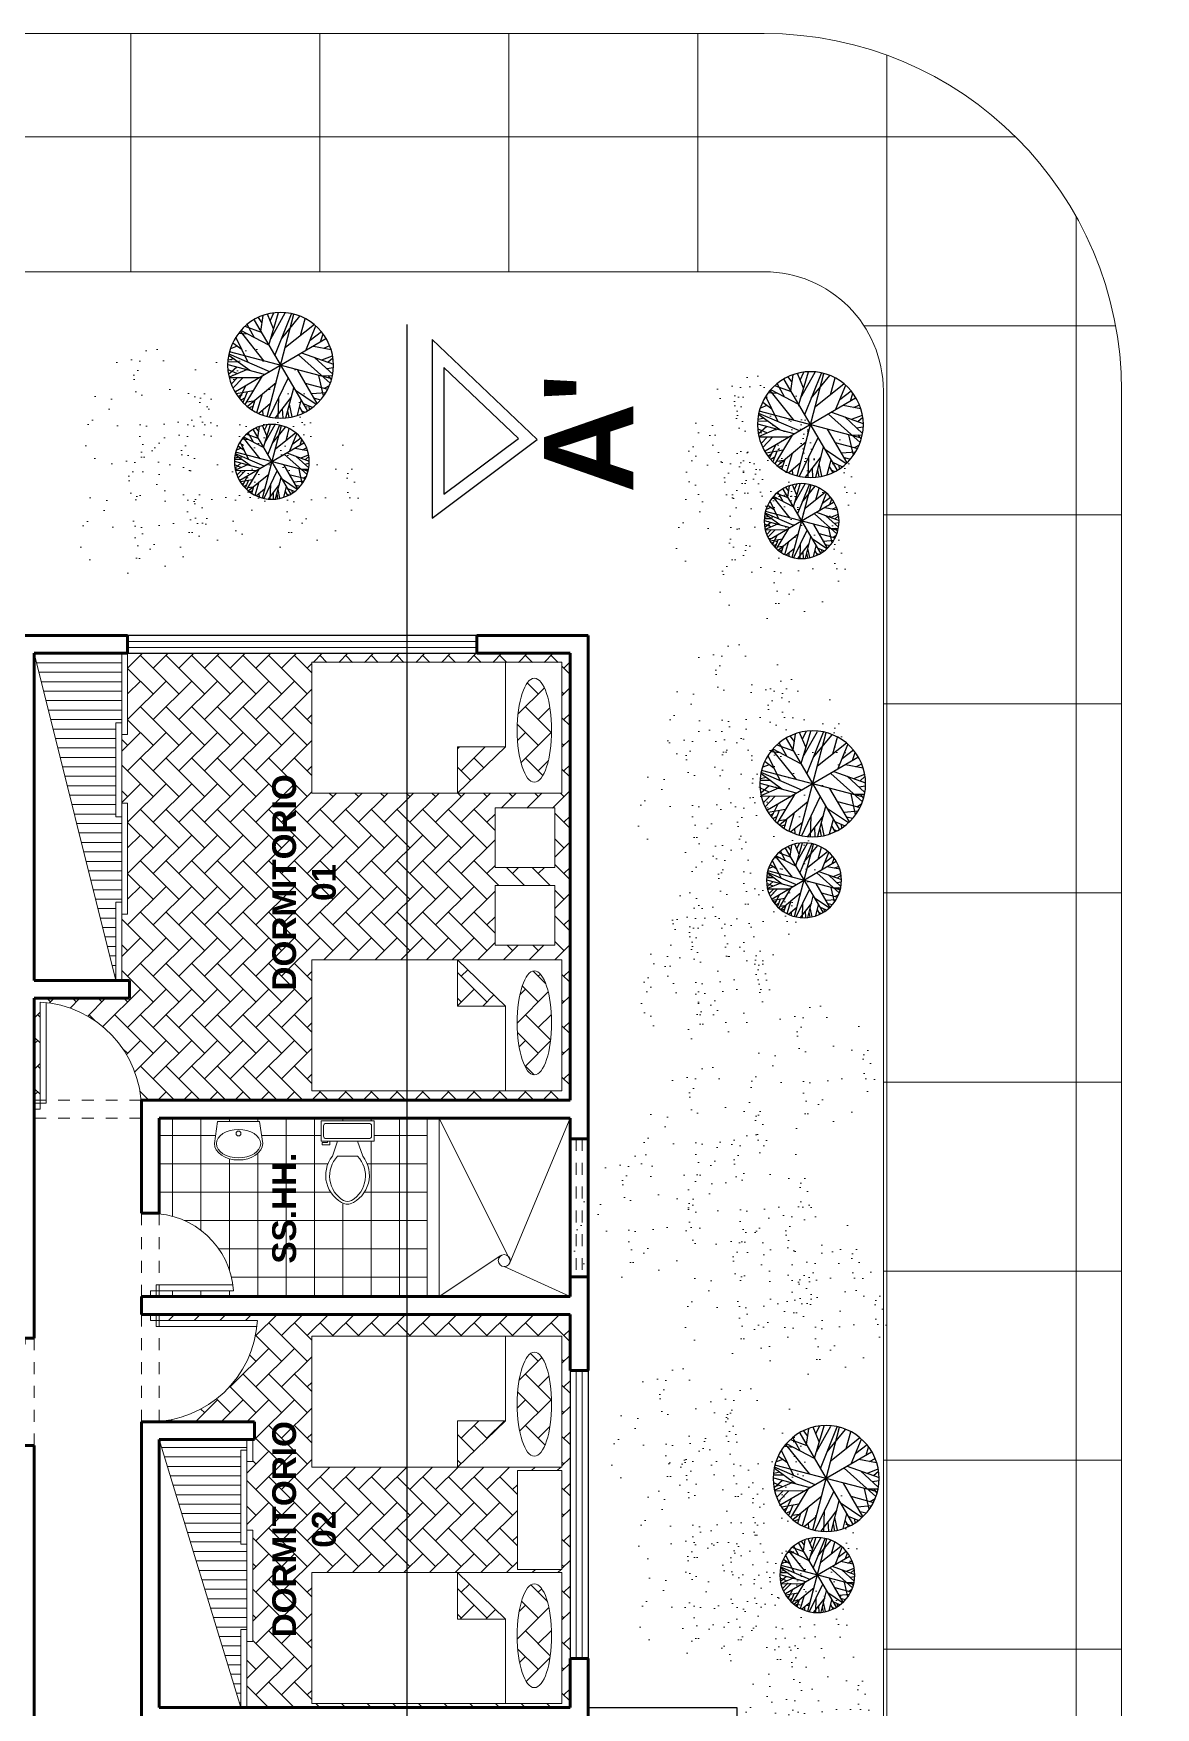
# Model space of a CAD drawing. Header units: millimetres. Extents: x 287 to 445, y 520 to 576.
# Drawn here: x 294.08 to 303.5, y 551.96 to 566.02 of the extents above; entities that cross this region are included whole.
import ezdxf

# ---------------------------------------------------------------- set-up
doc = ezdxf.new("R2010")
doc.units = ezdxf.units.MM
doc.header["$LTSCALE"] = 0.015
doc.linetypes.add('DASHED2', pattern=[9.525, 6.35, -3.175])
doc.layers.add('01 Corte', color=10, linetype='Continuous')
doc.layers.add('puntos alameda', color=94, linetype='Continuous')
for name, color, linetype, lineweight in [('Muebles', 11, 'Continuous', 20), ('Muros', 41, 'Continuous', 60), ('Muros Bajos', 20, 'Continuous', 30), ('pasto', 56, 'Continuous', 5), ('PISOS', 7, 'Continuous', 18), ('Proyecciones', 46, 'Continuous', 0), ('Puertas', 31, 'Continuous', 20), ('Texto', 133, 'Continuous', 20), ('Texturas', 38, 'Continuous', 0), ('Ventanas', 130, 'Continuous', 20)]:
    doc.layers.add(name, color=color, linetype=linetype, lineweight=lineweight)
pattern_1 = [(90, (860.0486, 203.2016), (-1.5875, 1e-16), []), (180, (860.0486, 203.2016), (-2e-16, -1.5875), [])]
pattern_2 = [(180, (827.2228, 957.05423), (0, 0.079375), [])]
pattern_3 = [(135, (827.2228, 129.42132), (-0.215526147, 3e-17), [0.4572, -0.1524]), (225, (827.11504, 129.52908), (-0.215526147, 3e-17), [0.4572, -0.1524])]

# ---------------------------------------------------------------- blocks, each defined once
blk = doc.blocks.new('Tree - deciduous plan')
for p, q in [((-22.0458, 42.0753), (-16.5881, 57.6486)), ((-12.5388, 54.9406), (-7.9613, 59.4546)), ((-12.3627, 32.1443), (-12.5388, 58.7776)), ((-5.3205, 59.6806), (16.5105, 16.7963)), ((2.426, 54.9406), (-1.4472, 59.9056)), ((0, 59.9996), (0, -60)), ((0.4894, 48.6208), (3.6584, 59.6806)), ((18.2711, 35.5298), (5.419, 59.6806)), ((9.8203, 51.5549), (12.8133, 58.5516)), ((19.6795, 19.5047), (16.3344, 57.6486)), ((-45.8134, 38.2383), (-40.5318, 33.0471)), ((-43.8768, 36.4326), (-44.405, 40.2696)), ((42, 42), (-42, -42)), ((42, -42), (-42, 42)), ((-40.1797, 44.558), (-36.4825, 43.2038)), ((-37.0107, 47.0408), (-35.25, 35.5298)), ((-32.6092, 50.4264), (-23.2782, 23.5674)), ((-31.2008, 51.1035), (-0.2149, 20.1818)), ((-26.4472, 46.5894), (-26.2712, 53.8116)), ((-21.1656, 55.8436), (-0.0388, 45.0094)), ((17.0387, 51.1035), (23.2006, 55.1666)), ((17.7429, 43.6552), (25.4894, 54.2636)), ((31.6513, 50.8778), (30.2429, 30.5643)), ((31.1232, 42.5267), (35.8767, 48.1693)), ((-32.2571, 20.6333), (-59.1937, 9.348)), ((-56.0247, 20.859), (-20.8134, 20.859)), ((-54.7923, 24.4702), (-47.75, 21.0847)), ((-53.2078, 27.4044), (-40.1797, 20.859)), ((-49.8627, 32.8214), (-32.7853, 32.8214)), ((54.3626, 25.3731), (20.9119, 0.3198)), ((23.3767, 23.3417), (53.3063, 27.4044)), ((36.2288, 25.1474), (48.9049, 35.0784)), ((37.1091, 37.1098), (46.6161, 37.5612)), ((-59.7219, 2.8025), (-12.0106, 12.0565)), ((-58.6656, 12.7336), (-35.9543, 7.5424)), ((-57.081, 17.9248), (-47.0458, 14.7649)), ((-54.6162, -24.7335), (-20.2853, 0.0941)), ((29.3626, -6.6771), (59.4682, 7.091)), ((38.5175, 13.4107), (58.2359, 13.6364)), ((-60, 0), (60, 0)), ((-59.7219, -4.8714), (-54.2641, -6.6771)), ((-45.2853, -0.1316), (-59.0177, -10.0627)), ((-58.4895, -12.3197), (-36.4825, -11.6426)), ((-57.081, -18.4138), (-45.2853, -17.9624)), ((-52.6797, -18.188), (-55.4966, -22.0251)), ((-53.2078, -27.442), (-16.7641, -16.6081)), ((-14.8275, -15.0282), (-14.6515, -57.6865)), ((-10.074, -10.0627), (-2.5036, -59.7178)), ((9.2922, -9.1598), (59.6443, -2.8401)), ((18.6232, -18.6394), (26.7218, -53.3981)), ((18.7992, -18.6394), (57.3556, -17.2853)), ((26.3697, -18.4138), (58.9401, -9.8369)), ((38.1654, -18.188), (52.426, -29.0219)), ((-38.9472, -29.0219), (-51.4472, -30.6018)), ((-47.2219, -19.3166), (-50.2148, -26.3135)), ((-46.5177, -30.1504), (-49.5106, -33.536)), ((-32.4331, -32.4075), (-48.1021, -35.5674)), ((-43.7008, -34.6645), (-46.6937, -37.373)), ((-35.9543, -22.4765), (-44.0529, -40.5329)), ((-24.6867, -37.8244), (-38.7712, -45.7241)), ((-19.9331, -20.2194), (-28.5599, -52.721)), ((-14.6515, -36.2445), (-27.6797, -52.9467)), ((-14.6515, -32.1818), (-3.912, -59.4922)), ((-6.2008, -36.2445), (17.919, -57.0094)), ((-0.0388, -19.0909), (25.8415, -53.8495)), ((22.8485, -36.4702), (35.3485, -48.4326)), ((30.419, -30.1504), (32.3556, -50.0125)), ((31.4753, -31.279), (49.6091, -33.3103)), ((41.5105, -32.6332), (46.088, -38.0501)), ((45.9119, -24.0564), (55.595, -22.2508)), ((-26.2712, -43.9185), (-34.7219, -48.6583)), ((-14.6515, -47.3041), (-25.0388, -54.3009)), ((-21.5177, -45.4984), (-19.9331, -56.1065)), ((-8.4895, -47.5298), (-11.4825, -58.5893)), ((-6.3768, -52.721), (-9.3698, -58.815)), ((8.4119, -53.1724), (3.8344, -59.4922)), ((5.9471, -46.6269), (10.5246, -58.5893)), ((24.7852, -44.8213), (23.0246, -54.978))]:
    blk.add_line(p, q)
blk.add_circle((0, 0), 60)
blk = doc.blocks.new('p04')
at = {"layer": 'Proyecciones', "linetype": 'DASHED2'}
for p, q in [((451.095, 543.079), (451.995, 543.079)), ((451.095, 542.929), (451.995, 542.929))]:
    blk.add_line(p, q, dxfattribs=at)
at = {"layer": 'Puertas'}
for p, q in [((451.145, 543.902), (451.145, 543.004)), ((451.195, 543.898), (451.195, 543.054)), ((451.095, 543.054), (451.195, 543.054)), ((451.095, 543.004), (451.145, 543.004))]:
    blk.add_line(p, q, dxfattribs=at)
blk.add_arc((451.095, 543.004), 0.9, 0, 86.8153, dxfattribs=at)
blk = doc.blocks.new('cama 001')
at = {"layer": 'Muebles'}
for p, q in [((404.394, 530.802), (404.394, 528.702)), ((405.494, 530.802), (404.394, 530.802)), ((405.494, 528.702), (405.494, 530.802)), ((404.394, 529.579), (404.784, 529.176)), ((404.784, 529.579), (404.394, 529.579)), ((404.784, 529.176), (404.784, 529.579)), ((404.784, 529.176), (405.494, 529.176)), ((404.394, 528.702), (405.494, 528.702))]:
    blk.add_line(p, q, dxfattribs=at)
at = {"layer": 'Muebles', "extrusion": (0, 0, -1)}
blk.add_ellipse((404.924, 528.934), major_axis=(0.436, 0), ratio=0.332956, dxfattribs=at)
blk = doc.blocks.new('lavado 02')
at = {"layer": 'Muebles', "linetype": 'Continuous'}
for p, q in [((419.479, 542.267), (419.505, 542.454)), ((419.505, 542.454), (419.505, 542.454)), ((419.505, 542.454), (419.859, 542.454)), ((419.859, 542.454), (419.859, 542.454)), ((419.859, 542.454), (419.885, 542.267)), ((419.51, 542.312), (419.499, 542.29)), ((419.527, 542.333), (419.51, 542.312)), ((419.55, 542.351), (419.527, 542.333)), ((419.578, 542.366), (419.55, 542.351)), ((419.611, 542.377), (419.578, 542.366)), ((419.646, 542.384), (419.611, 542.377)), ((419.682, 542.386), (419.646, 542.384)), ((419.718, 542.384), (419.682, 542.386)), ((419.753, 542.377), (419.718, 542.384)), ((419.785, 542.366), (419.753, 542.377)), ((419.814, 542.351), (419.785, 542.366)), ((419.837, 542.333), (419.814, 542.351)), ((419.854, 542.312), (419.837, 542.333)), ((419.864, 542.29), (419.854, 542.312)), ((419.483, 542.24), (419.479, 542.267)), ((419.494, 542.214), (419.483, 542.24)), ((419.513, 542.191), (419.494, 542.214)), ((419.499, 542.29), (419.496, 542.267)), ((419.496, 542.267), (419.499, 542.243)), ((419.499, 542.243), (419.51, 542.221)), ((419.51, 542.221), (419.527, 542.2)), ((419.538, 542.17), (419.513, 542.191)), ((419.527, 542.2), (419.55, 542.182)), ((419.569, 542.153), (419.538, 542.17)), ((419.55, 542.182), (419.578, 542.167)), ((419.578, 542.167), (419.611, 542.156)), ((419.611, 542.156), (419.646, 542.149)), ((419.718, 542.149), (419.753, 542.156)), ((419.753, 542.156), (419.785, 542.167)), ((419.785, 542.167), (419.814, 542.182)), ((419.825, 542.17), (419.795, 542.153)), ((419.814, 542.182), (419.837, 542.2)), ((419.851, 542.191), (419.825, 542.17)), ((419.837, 542.2), (419.854, 542.221)), ((419.87, 542.214), (419.851, 542.191)), ((419.854, 542.221), (419.864, 542.243)), ((419.868, 542.267), (419.864, 542.29)), ((419.864, 542.243), (419.868, 542.267)), ((419.881, 542.24), (419.87, 542.214)), ((419.885, 542.267), (419.881, 542.24)), ((419.604, 542.14), (419.569, 542.153)), ((419.642, 542.132), (419.604, 542.14)), ((419.682, 542.13), (419.642, 542.132)), ((419.646, 542.149), (419.682, 542.147)), ((419.682, 542.147), (419.718, 542.149)), ((419.721, 542.132), (419.682, 542.13)), ((419.76, 542.14), (419.721, 542.132)), ((419.795, 542.153), (419.76, 542.14))]:
    blk.add_line(p, q, dxfattribs=at)
blk.add_circle((419.682, 542.352), 0.0203, dxfattribs=at)
blk = doc.blocks.new('inodoro 02')
at = {"layer": 'Muebles'}
for p, q in [((418.605, 542.458, 0.086), (418.605, 542.903, 0.086)), ((418.605, 542.903, 0.086), (418.775, 542.903, 0.086)), ((418.627, 542.5, 0.086), (418.627, 542.861, 0.086)), ((418.648, 542.882, 0.086), (418.733, 542.882, 0.086)), ((418.754, 542.861, 0.086), (418.754, 542.5, 0.086)), ((418.775, 542.903, 0.086), (418.775, 542.458, 0.086)), ((418.807, 542.893, 0.086), (418.786, 542.893, 0.086)), ((418.786, 542.893, 0.086), (418.786, 542.85, 0.086)), ((418.807, 542.829, 0.086), (418.807, 542.893, 0.086)), ((418.786, 542.85, 0.086), (418.775, 542.85, 0.086)), ((418.775, 542.829, 0.086), (418.807, 542.829, 0.086)), ((418.775, 542.765, 0.086), (418.902, 542.808, 0.086)), ((418.902, 542.596, 0.086), (418.902, 542.765, 0.086)), ((418.775, 542.596, 0.086), (418.902, 542.553, 0.086)), ((418.775, 542.458, 0.086), (418.605, 542.458, 0.086)), ((418.733, 542.479, 0.086), (418.648, 542.479, 0.086))]:
    blk.add_line(p, q, dxfattribs=at)
for centre, radius, start, end in [((418.645, 542.863, 0.086), 0.0187, 81.8699, 188.1301), ((418.735, 542.863, 0.086), 0.0187, 351.8699, 98.1301), ((419.063, 542.606, 0.086), 0.258, 22.0286, 128.5309), ((419.068, 542.591, 0.086), 0.24, 31.0532, 133.6323), ((419.063, 542.755, 0.086), 0.258, 231.4693, 337.9716), ((419.068, 542.77, 0.086), 0.24, 226.3679, 328.947), ((419.197, 542.681, 0.086), 0.0848, 335.7318, 24.2682), ((419.221, 542.681, 0.086), 0.0848, 344.8605, 15.1395), ((418.645, 542.498, 0.086), 0.0187, 171.8699, 278.1301), ((418.735, 542.498, 0.086), 0.0187, 261.8699, 8.1301)]:
    blk.add_arc(centre, radius, start, end, dxfattribs=at)
blk = doc.blocks.new('Cama P12')
at = {"layer": 'Muebles'}
for p, q in [((428.793, 546.409), (428.793, 544.309)), ((429.893, 546.409), (428.793, 546.409)), ((429.893, 544.309), (429.893, 546.409)), ((430.016, 546.348), (430.016, 545.848)), ((430.516, 546.348), (430.016, 546.348)), ((430.516, 545.848), (430.516, 546.348)), ((429.504, 545.935), (428.793, 545.935)), ((429.504, 545.935), (429.504, 545.531)), ((429.893, 545.531), (429.504, 545.935)), ((430.016, 545.848), (430.516, 545.848)), ((429.504, 545.531), (429.893, 545.531)), ((428.793, 544.309), (429.893, 544.309))]:
    blk.add_line(p, q, dxfattribs=at)
at = {"layer": 'Muebles', "extrusion": (0, 0, -1)}
blk.add_ellipse((429.364, 546.177), major_axis=(-0.436, 0), ratio=0.332956, dxfattribs=at)
blk = doc.blocks.new('P02')
at = {"layer": 'Proyecciones', "linetype": 'DASHED2'}
for p, q in [((454.165, 543.091), (454.865, 543.091)), ((454.165, 542.941), (454.865, 542.941))]:
    blk.add_line(p, q, dxfattribs=at)
at = {"layer": 'Puertas'}
for p, q in [((454.215, 543.714), (454.215, 543.016)), ((454.265, 543.708), (454.265, 543.066)), ((454.165, 543.066), (454.265, 543.066)), ((454.165, 543.016), (454.215, 543.016))]:
    blk.add_line(p, q, dxfattribs=at)
blk.add_arc((454.165, 543.016), 0.7, 0, 85.904, dxfattribs=at)

msp = doc.modelspace()

# ---------------------------------------------------------------- hatches: boundary and pattern name
at = {"layer": 'Muebles'}
h = msp.add_hatch(dxfattribs=at)
h.set_pattern_fill('LINE', color=256, scale=0.025, angle=180, style=0)
h.set_pattern_definition(pattern_2)
h.paths.add_polyline_path([(294.09, 560.815), (294.824, 560.815), (294.824, 560.231), (294.774, 560.231), (294.774, 559.442), (294.824, 559.442), (294.824, 558.725), (294.774, 558.725), (294.774, 558.069)])
h = msp.add_hatch(dxfattribs=at)
h.set_pattern_fill('LINE', color=256, scale=0.025, angle=180, style=0)
h.set_pattern_definition(pattern_2)
h.paths.add_polyline_path([(295.14, 554.213), (295.874, 554.213), (295.874, 554.124), (295.824, 554.124), (295.824, 553.336), (295.874, 553.336), (295.874, 552.619), (295.824, 552.619), (295.824, 551.963)])
at = {"layer": 'pasto', "ltscale": 0.3}
h = msp.add_hatch(dxfattribs=at)
h.set_pattern_fill('AR-SAND', color=256, scale=0.008, angle=90, style=0)
h.set_pattern_definition([(127.5, (514.8931, 578.72777), (-0.3915306, -0.01280025), [0, -0.308864, 0, -0.34544, 0, -0.3302]), (97.5, (514.8931, 578.72777), (-0.5734601, 0.3596186), [0, -0.166624, 0, -0.278384, 0, -0.10668]), (57.5, (514.8931, 578.47783), (-0.00114975, 0.6327939), [0, -0.1016, 0, -0.36576, 0, -0.47752]), (47.5, (514.8931, 578.47783), (-0.1783435, 0.6108452), [0, -0.0508, 0, -0.239776, 0, -0.27432])])
edge = h.paths.add_edge_path()
edge.add_arc((295.039, 562.792), 0.588, 90, 450)
h = msp.add_hatch(dxfattribs=at)
h.set_pattern_fill('AR-SAND', color=256, scale=0.008, angle=90, style=0)
h.set_pattern_definition([(127.5, (515.72953, 578.72676), (-0.3915306, -0.01280025), [0, -0.308864, 0, -0.34544, 0, -0.3302]), (97.5, (515.72953, 578.72676), (-0.5734601, 0.3596186), [0, -0.166624, 0, -0.278384, 0, -0.10668]), (57.5, (515.72953, 578.47683), (-0.00114975, 0.6327939), [0, -0.1016, 0, -0.36576, 0, -0.47752]), (47.5, (515.72953, 578.4768), (-0.1783435, 0.6108452), [0, -0.0508, 0, -0.239776, 0, -0.27432])])
edge = h.paths.add_edge_path()
edge.add_arc((295.875, 562.791), 0.588, 90, 450)
h = msp.add_hatch(dxfattribs=at)
h.set_pattern_fill('AR-SAND', color=256, scale=0.008, angle=90, style=0)
h.set_pattern_definition([(127.5, (519.93684, 578.50495), (-0.3915306, -0.01280025), [0, -0.308864, 0, -0.34544, 0, -0.3302]), (97.5, (519.93684, 578.50495), (-0.5734601, 0.3596186), [0, -0.166624, 0, -0.278384, 0, -0.10668]), (57.5, (519.93684, 578.255), (-0.00114975, 0.6327939), [0, -0.1016, 0, -0.36576, 0, -0.47752]), (47.5, (519.93684, 578.255), (-0.1783435, 0.6108452), [0, -0.0508, 0, -0.239776, 0, -0.27432])])
edge = h.paths.add_edge_path()
edge.add_arc((300.082, 562.569), 0.588, 90, 450)
h = msp.add_hatch(dxfattribs=at)
h.set_pattern_fill('AR-SAND', color=256, scale=0.008, angle=90, style=0)
h.set_pattern_definition([(127.5, (519.95967, 578.4245), (-0.3915306, -0.01280025), [0, -0.308864, 0, -0.34544, 0, -0.3302]), (97.5, (519.95967, 578.4245), (-0.5734601, 0.3596186), [0, -0.166624, 0, -0.278384, 0, -0.10668]), (57.5, (519.95967, 578.17458), (-0.00114975, 0.6327939), [0, -0.1016, 0, -0.36576, 0, -0.47752]), (47.5, (519.95967, 578.1746), (-0.1783435, 0.6108452), [0, -0.0508, 0, -0.239776, 0, -0.27432])])
edge = h.paths.add_edge_path()
edge.add_arc((300.105, 562.489), 0.588, 90, 450)
h = msp.add_hatch(dxfattribs=at)
h.set_pattern_fill('AR-SAND', color=256, scale=0.008, angle=90, style=0)
h.set_pattern_definition([(127.5, (515.29337, 578.09503), (-0.3915306, -0.01280025), [0, -0.308864, 0, -0.34544, 0, -0.3302]), (97.5, (515.29337, 578.09503), (-0.5734601, 0.3596186), [0, -0.166624, 0, -0.278384, 0, -0.10668]), (57.5, (515.29337, 577.8451), (-0.00114975, 0.6327939), [0, -0.1016, 0, -0.36576, 0, -0.47752]), (47.5, (515.29337, 577.8451), (-0.1783435, 0.6108452), [0, -0.0508, 0, -0.239776, 0, -0.27432])])
edge = h.paths.add_edge_path()
edge.add_arc((295.439, 562.159), 0.588, 90, 450)
h = msp.add_hatch(dxfattribs=at)
h.set_pattern_fill('AR-SAND', color=256, scale=0.008, angle=90, style=0)
h.set_pattern_definition([(127.5, (516.1298, 578.09403), (-0.3915306, -0.01280025), [0, -0.308864, 0, -0.34544, 0, -0.3302]), (97.5, (516.1298, 578.09403), (-0.5734601, 0.3596186), [0, -0.166624, 0, -0.278384, 0, -0.10668]), (57.5, (516.1298, 577.8441), (-0.00114975, 0.6327939), [0, -0.1016, 0, -0.36576, 0, -0.47752]), (47.5, (516.1298, 577.8441), (-0.1783435, 0.6108452), [0, -0.0508, 0, -0.239776, 0, -0.27432])])
edge = h.paths.add_edge_path()
edge.add_arc((296.275, 562.158), 0.588, 90, 450)
h = msp.add_hatch(dxfattribs=at)
h.set_pattern_fill('AR-SAND', color=256, scale=0.008, angle=90, style=0)
h.set_pattern_definition([(127.5, (520.3035, 578.13776), (-0.3915306, -0.01280025), [0, -0.308864, 0, -0.34544, 0, -0.3302]), (97.5, (520.3035, 578.13776), (-0.5734601, 0.3596186), [0, -0.166624, 0, -0.278384, 0, -0.10668]), (57.5, (520.3035, 577.88783), (-0.00114975, 0.6327939), [0, -0.1016, 0, -0.36576, 0, -0.47752]), (47.5, (520.3035, 577.8878), (-0.1783435, 0.6108452), [0, -0.0508, 0, -0.239776, 0, -0.27432])])
edge = h.paths.add_edge_path()
edge.add_arc((300.449, 562.202), 0.588, 90, 450)
h = msp.add_hatch(dxfattribs=at)
h.set_pattern_fill('AR-SAND', color=256, scale=0.008, angle=90, style=0)
h.set_pattern_definition([(127.5, (514.8518, 577.87722), (-0.3915306, -0.01280025), [0, -0.308864, 0, -0.34544, 0, -0.3302]), (97.5, (514.8518, 577.8772), (-0.5734601, 0.3596186), [0, -0.166624, 0, -0.278384, 0, -0.10668]), (57.5, (514.8518, 577.62728), (-0.00114975, 0.6327939), [0, -0.1016, 0, -0.36576, 0, -0.47752]), (47.5, (514.8518, 577.6273), (-0.1783435, 0.6108452), [0, -0.0508, 0, -0.239776, 0, -0.27432])])
edge = h.paths.add_edge_path()
edge.add_arc((294.997, 561.941), 0.588, 90, 450)
h = msp.add_hatch(dxfattribs=at)
h.set_pattern_fill('AR-SAND', color=256, scale=0.008, angle=90, style=0)
h.set_pattern_definition([(127.5, (519.85276, 577.86485), (-0.3915306, -0.01280025), [0, -0.308864, 0, -0.34544, 0, -0.3302]), (97.5, (519.85276, 577.86485), (-0.5734601, 0.3596186), [0, -0.166624, 0, -0.278384, 0, -0.10668]), (57.5, (519.85276, 577.6149), (-0.00114975, 0.6327939), [0, -0.1016, 0, -0.36576, 0, -0.47752]), (47.5, (519.85276, 577.6149), (-0.1783435, 0.6108452), [0, -0.0508, 0, -0.239776, 0, -0.27432])])
edge = h.paths.add_edge_path()
edge.add_arc((299.998, 561.929), 0.588, 90, 450)
h = msp.add_hatch(dxfattribs=at)
h.set_pattern_fill('AR-SAND', color=256, scale=0.008, angle=90, style=0)
h.set_pattern_definition([(127.5, (520.21942, 577.49767), (-0.3915306, -0.01280025), [0, -0.308864, 0, -0.34544, 0, -0.3302]), (97.5, (520.2194, 577.49767), (-0.5734601, 0.3596186), [0, -0.166624, 0, -0.278384, 0, -0.10668]), (57.5, (520.21942, 577.24773), (-0.00114975, 0.6327939), [0, -0.1016, 0, -0.36576, 0, -0.47752]), (47.5, (520.2194, 577.24773), (-0.1783435, 0.6108452), [0, -0.0508, 0, -0.239776, 0, -0.27432])])
edge = h.paths.add_edge_path()
edge.add_arc((300.365, 561.562), 0.588, 90, 450)
h = msp.add_hatch(dxfattribs=at)
h.set_pattern_fill('AR-SAND', color=256, scale=0.008, angle=90, style=0)
h.set_pattern_definition([(127.5, (519.77942, 576.24924), (-0.3915306, -0.01280025), [0, -0.308864, 0, -0.34544, 0, -0.3302]), (97.5, (519.7794, 576.24924), (-0.5734601, 0.3596186), [0, -0.166624, 0, -0.278384, 0, -0.10668]), (57.5, (519.77942, 575.9993), (-0.00114975, 0.6327939), [0, -0.1016, 0, -0.36576, 0, -0.47752]), (47.5, (519.7794, 575.9993), (-0.1783435, 0.6108452), [0, -0.0508, 0, -0.239776, 0, -0.27432])])
edge = h.paths.add_edge_path()
edge.add_arc((299.925, 560.313), 0.588, 90, 450)
h = msp.add_hatch(dxfattribs=at)
h.set_pattern_fill('AR-SAND', color=256, scale=0.008, angle=90, style=0)
h.set_pattern_definition([(127.5, (520.21942, 575.9555), (-0.3915306, -0.01280025), [0, -0.308864, 0, -0.34544, 0, -0.3302]), (97.5, (520.2194, 575.9555), (-0.5734601, 0.3596186), [0, -0.166624, 0, -0.278384, 0, -0.10668]), (57.5, (520.21942, 575.70556), (-0.00114975, 0.6327939), [0, -0.1016, 0, -0.36576, 0, -0.47752]), (47.5, (520.2194, 575.70556), (-0.1783435, 0.6108452), [0, -0.0508, 0, -0.239776, 0, -0.27432])])
edge = h.paths.add_edge_path()
edge.add_arc((300.365, 560.02), 0.588, 90, 450)
h = msp.add_hatch(dxfattribs=at)
h.set_pattern_fill('AR-SAND', color=256, scale=0.008, angle=90, style=0)
h.set_pattern_definition([(127.5, (519.5323, 575.5326), (-0.3915306, -0.01280025), [0, -0.308864, 0, -0.34544, 0, -0.3302]), (97.5, (519.5323, 575.5326), (-0.5734601, 0.3596186), [0, -0.166624, 0, -0.278384, 0, -0.10668]), (57.5, (519.5323, 575.28267), (-0.00114975, 0.6327939), [0, -0.1016, 0, -0.36576, 0, -0.47752]), (47.5, (519.5323, 575.28267), (-0.1783435, 0.6108452), [0, -0.0508, 0, -0.239776, 0, -0.27432])])
edge = h.paths.add_edge_path()
edge.add_arc((299.678, 559.597), 0.588, 90, 450)
h = msp.add_hatch(dxfattribs=at)
h.set_pattern_fill('AR-SAND', color=256, scale=0.008, angle=90, style=0)
h.set_pattern_definition([(127.5, (519.9636, 574.9741), (-0.3915306, -0.01280025), [0, -0.308864, 0, -0.34544, 0, -0.3302]), (97.5, (519.9636, 574.9741), (-0.5734601, 0.3596186), [0, -0.166624, 0, -0.278384, 0, -0.10668]), (57.5, (519.9636, 574.72415), (-0.00114975, 0.6327939), [0, -0.1016, 0, -0.36576, 0, -0.47752]), (47.5, (519.9636, 574.72415), (-0.1783435, 0.6108452), [0, -0.0508, 0, -0.239776, 0, -0.27432])])
edge = h.paths.add_edge_path()
edge.add_arc((300.109, 559.038), 0.588, 90, 450)
h = msp.add_hatch(dxfattribs=at)
h.set_pattern_fill('AR-SAND', color=256, scale=0.008, angle=90, style=0)
h.set_pattern_definition([(127.5, (519.80387, 574.53572), (-0.3915306, -0.01280025), [0, -0.308864, 0, -0.34544, 0, -0.3302]), (97.5, (519.80387, 574.5357), (-0.5734601, 0.3596186), [0, -0.166624, 0, -0.278384, 0, -0.10668]), (57.5, (519.80387, 574.28578), (-0.00114975, 0.6327939), [0, -0.1016, 0, -0.36576, 0, -0.47752]), (47.5, (519.80387, 574.2858), (-0.1783435, 0.6108452), [0, -0.0508, 0, -0.239776, 0, -0.27432])])
edge = h.paths.add_edge_path()
edge.add_arc((299.949, 558.6), 0.588, 90, 450)
h = msp.add_hatch(dxfattribs=at)
h.set_pattern_fill('AR-SAND', color=256, scale=0.008, angle=90, style=0)
h.set_pattern_definition([(127.5, (519.55943, 574.04614), (-0.3915306, -0.01280025), [0, -0.308864, 0, -0.34544, 0, -0.3302]), (97.5, (519.5594, 574.04614), (-0.5734601, 0.3596186), [0, -0.166624, 0, -0.278384, 0, -0.10668]), (57.5, (519.55943, 573.7962), (-0.00114975, 0.6327939), [0, -0.1016, 0, -0.36576, 0, -0.47752]), (47.5, (519.5594, 573.7962), (-0.1783435, 0.6108452), [0, -0.0508, 0, -0.239776, 0, -0.27432])])
edge = h.paths.add_edge_path()
edge.add_arc((299.705, 558.11), 0.588, 90, 450)
h = msp.add_hatch(dxfattribs=at)
h.set_pattern_fill('AR-SAND', color=256, scale=0.008, angle=90, style=0)
h.set_pattern_definition([(127.5, (519.58225, 573.9657), (-0.3915306, -0.01280025), [0, -0.308864, 0, -0.34544, 0, -0.3302]), (97.5, (519.58225, 573.9657), (-0.5734601, 0.3596186), [0, -0.166624, 0, -0.278384, 0, -0.10668]), (57.5, (519.58225, 573.71577), (-0.00114975, 0.6327939), [0, -0.1016, 0, -0.36576, 0, -0.47752]), (47.5, (519.58225, 573.71577), (-0.1783435, 0.6108452), [0, -0.0508, 0, -0.239776, 0, -0.27432])])
edge = h.paths.add_edge_path()
edge.add_arc((299.728, 558.03), 0.588, 90, 450)
h = msp.add_hatch(dxfattribs=at)
h.set_pattern_fill('AR-SAND', color=256, scale=0.008, angle=90, style=0)
h.set_pattern_definition([(127.5, (520.46386, 573.21386), (-0.3915306, -0.01280025), [0, -0.308864, 0, -0.34544, 0, -0.3302]), (97.5, (520.46386, 573.21386), (-0.5734601, 0.3596186), [0, -0.166624, 0, -0.278384, 0, -0.10668]), (57.5, (520.46386, 572.96392), (-0.00114975, 0.6327939), [0, -0.1016, 0, -0.36576, 0, -0.47752]), (47.5, (520.46386, 572.9639), (-0.1783435, 0.6108452), [0, -0.0508, 0, -0.239776, 0, -0.27432])])
edge = h.paths.add_edge_path()
edge.add_arc((300.609, 557.278), 0.588, 90, 450)
h = msp.add_hatch(dxfattribs=at)
h.set_pattern_fill('AR-SAND', color=256, scale=0.008, angle=90, style=0)
h.set_pattern_definition([(127.5, (519.55943, 572.6998), (-0.3915306, -0.01280025), [0, -0.308864, 0, -0.34544, 0, -0.3302]), (97.5, (519.5594, 572.6998), (-0.5734601, 0.3596186), [0, -0.166624, 0, -0.278384, 0, -0.10668]), (57.5, (519.55943, 572.44986), (-0.00114975, 0.6327939), [0, -0.1016, 0, -0.36576, 0, -0.47752]), (47.5, (519.5594, 572.44986), (-0.1783435, 0.6108452), [0, -0.0508, 0, -0.239776, 0, -0.27432])])
edge = h.paths.add_edge_path()
edge.add_arc((299.705, 556.764), 0.588, 90, 450)
h = msp.add_hatch(dxfattribs=at)
h.set_pattern_fill('AR-SAND', color=256, scale=0.008, angle=90, style=0)
h.set_pattern_definition([(127.5, (519.9338, 572.13723), (-0.3915306, -0.01280025), [0, -0.308864, 0, -0.34544, 0, -0.3302]), (97.5, (519.9338, 572.13723), (-0.5734601, 0.3596186), [0, -0.166624, 0, -0.278384, 0, -0.10668]), (57.5, (519.9338, 571.8873), (-0.00114975, 0.6327939), [0, -0.1016, 0, -0.36576, 0, -0.47752]), (47.5, (519.9338, 571.8873), (-0.1783435, 0.6108452), [0, -0.0508, 0, -0.239776, 0, -0.27432])])
edge = h.paths.add_edge_path()
edge.add_arc((300.079, 556.201), 0.588, 90, 450)
h = msp.add_hatch(dxfattribs=at)
h.set_pattern_fill('AR-SAND', color=256, scale=0.008, angle=90, style=0)
h.set_pattern_definition([(127.5, (518.9972, 571.96543), (-0.3915306, -0.01280025), [0, -0.308864, 0, -0.34544, 0, -0.3302]), (97.5, (518.9972, 571.96543), (-0.5734601, 0.3596186), [0, -0.166624, 0, -0.278384, 0, -0.10668]), (57.5, (518.9972, 571.7155), (-0.00114975, 0.6327939), [0, -0.1016, 0, -0.36576, 0, -0.47752]), (47.5, (518.9972, 571.7155), (-0.1783435, 0.6108452), [0, -0.0508, 0, -0.239776, 0, -0.27432])])
edge = h.paths.add_edge_path()
edge.add_arc((299.143, 556.03), 0.588, 90, 450)
h = msp.add_hatch(dxfattribs=at)
h.set_pattern_fill('AR-SAND', color=256, scale=0.008, angle=90, style=0)
h.set_pattern_definition([(127.5, (520.36838, 571.54196), (-0.3915306, -0.01280025), [0, -0.308864, 0, -0.34544, 0, -0.3302]), (97.5, (520.3684, 571.54196), (-0.5734601, 0.3596186), [0, -0.166624, 0, -0.278384, 0, -0.10668]), (57.5, (520.36838, 571.29202), (-0.00114975, 0.6327939), [0, -0.1016, 0, -0.36576, 0, -0.47752]), (47.5, (520.3684, 571.292), (-0.1783435, 0.6108452), [0, -0.0508, 0, -0.239776, 0, -0.27432])])
edge = h.paths.add_edge_path()
edge.add_arc((300.514, 555.606), 0.588, 90, 450)
h = msp.add_hatch(dxfattribs=at)
h.set_pattern_fill('AR-SAND', color=256, scale=0.008, angle=90, style=0)
h.set_pattern_definition([(127.5, (519.92682, 571.32414), (-0.3915306, -0.01280025), [0, -0.308864, 0, -0.34544, 0, -0.3302]), (97.5, (519.9268, 571.32414), (-0.5734601, 0.3596186), [0, -0.166624, 0, -0.278384, 0, -0.10668]), (57.5, (519.92682, 571.0742), (-0.00114975, 0.6327939), [0, -0.1016, 0, -0.36576, 0, -0.47752]), (47.5, (519.9268, 571.0742), (-0.1783435, 0.6108452), [0, -0.0508, 0, -0.239776, 0, -0.27432])])
edge = h.paths.add_edge_path()
edge.add_arc((300.072, 555.388), 0.588, 90, 450)
h = msp.add_hatch(dxfattribs=at)
h.set_pattern_fill('AR-SAND', color=256, scale=0.008, angle=90, style=0)
h.set_pattern_definition([(127.5, (520.56394, 571.1503), (-0.3915306, -0.01280025), [0, -0.308864, 0, -0.34544, 0, -0.3302]), (97.5, (520.56394, 571.1503), (-0.5734601, 0.3596186), [0, -0.166624, 0, -0.278384, 0, -0.10668]), (57.5, (520.56394, 570.90036), (-0.00114975, 0.6327939), [0, -0.1016, 0, -0.36576, 0, -0.47752]), (47.5, (520.56394, 570.90036), (-0.1783435, 0.6108452), [0, -0.0508, 0, -0.239776, 0, -0.27432])])
edge = h.paths.add_edge_path()
edge.add_arc((300.709, 555.214), 0.588, 90, 450)
h = msp.add_hatch(dxfattribs=at)
h.set_pattern_fill('AR-SAND', color=256, scale=0.008, angle=90, style=0)
h.set_pattern_definition([(127.5, (519.30978, 570.16852), (-0.3915306, -0.01280025), [0, -0.308864, 0, -0.34544, 0, -0.3302]), (97.5, (519.3098, 570.1685), (-0.5734601, 0.3596186), [0, -0.166624, 0, -0.278384, 0, -0.10668]), (57.5, (519.30978, 569.91858), (-0.00114975, 0.6327939), [0, -0.1016, 0, -0.36576, 0, -0.47752]), (47.5, (519.3098, 569.9186), (-0.1783435, 0.6108452), [0, -0.0508, 0, -0.239776, 0, -0.27432])])
edge = h.paths.add_edge_path()
edge.add_arc((299.455, 554.233), 0.588, 90, 450)
h = msp.add_hatch(dxfattribs=at)
h.set_pattern_fill('AR-SAND', color=256, scale=0.008, angle=90, style=0)
h.set_pattern_definition([(127.5, (519.8795, 569.9998), (-0.3915306, -0.01280025), [0, -0.308864, 0, -0.34544, 0, -0.3302]), (97.5, (519.8795, 569.9998), (-0.5734601, 0.3596186), [0, -0.166624, 0, -0.278384, 0, -0.10668]), (57.5, (519.8795, 569.74985), (-0.00114975, 0.6327939), [0, -0.1016, 0, -0.36576, 0, -0.47752]), (47.5, (519.8795, 569.74985), (-0.1783435, 0.6108452), [0, -0.0508, 0, -0.239776, 0, -0.27432])])
edge = h.paths.add_edge_path()
edge.add_arc((300.025, 554.064), 0.588, 90, 450)
h = msp.add_hatch(dxfattribs=at)
h.set_pattern_fill('AR-SAND', color=256, scale=0.008, angle=90, style=0)
h.set_pattern_definition([(127.5, (519.53536, 569.4876), (-0.3915306, -0.01280025), [0, -0.308864, 0, -0.34544, 0, -0.3302]), (97.5, (519.53536, 569.4876), (-0.5734601, 0.3596186), [0, -0.166624, 0, -0.278384, 0, -0.10668]), (57.5, (519.53536, 569.23766), (-0.00114975, 0.6327939), [0, -0.1016, 0, -0.36576, 0, -0.47752]), (47.5, (519.53536, 569.23766), (-0.1783435, 0.6108452), [0, -0.0508, 0, -0.239776, 0, -0.27432])])
edge = h.paths.add_edge_path()
edge.add_arc((299.681, 553.552), 0.588, 90, 450)
h = msp.add_hatch(dxfattribs=at)
h.set_pattern_fill('AR-SAND', color=256, scale=0.008, angle=90, style=0)
h.set_pattern_definition([(127.5, (520.31726, 569.27135), (-0.3915306, -0.01280025), [0, -0.308864, 0, -0.34544, 0, -0.3302]), (97.5, (520.31726, 569.27135), (-0.5734601, 0.3596186), [0, -0.166624, 0, -0.278384, 0, -0.10668]), (57.5, (520.31726, 569.0214), (-0.00114975, 0.6327939), [0, -0.1016, 0, -0.36576, 0, -0.47752]), (47.5, (520.31726, 569.0214), (-0.1783435, 0.6108452), [0, -0.0508, 0, -0.239776, 0, -0.27432])])
edge = h.paths.add_edge_path()
edge.add_arc((300.463, 553.335), 0.588, 90, 450)
h = msp.add_hatch(dxfattribs=at)
h.set_pattern_fill('AR-SAND', color=256, scale=0.008, angle=90, style=0)
h.set_pattern_definition([(127.5, (519.5463, 568.8079), (-0.3915306, -0.01280025), [0, -0.308864, 0, -0.34544, 0, -0.3302]), (97.5, (519.5463, 568.8079), (-0.5734601, 0.3596186), [0, -0.166624, 0, -0.278384, 0, -0.10668]), (57.5, (519.5463, 568.55798), (-0.00114975, 0.6327939), [0, -0.1016, 0, -0.36576, 0, -0.47752]), (47.5, (519.5463, 568.558), (-0.1783435, 0.6108452), [0, -0.0508, 0, -0.239776, 0, -0.27432])])
edge = h.paths.add_edge_path()
edge.add_arc((299.692, 552.872), 0.588, 90, 450)
h = msp.add_hatch(dxfattribs=at)
h.set_pattern_fill('AR-SAND', color=256, scale=0.008, angle=90, style=0)
h.set_pattern_definition([(127.5, (519.9056, 568.79637), (-0.3915306, -0.01280025), [0, -0.308864, 0, -0.34544, 0, -0.3302]), (97.5, (519.9056, 568.79637), (-0.5734601, 0.3596186), [0, -0.166624, 0, -0.278384, 0, -0.10668]), (57.5, (519.9056, 568.54643), (-0.00114975, 0.6327939), [0, -0.1016, 0, -0.36576, 0, -0.47752]), (47.5, (519.9056, 568.54643), (-0.1783435, 0.6108452), [0, -0.0508, 0, -0.239776, 0, -0.27432])])
edge = h.paths.add_edge_path()
edge.add_arc((300.051, 552.86), 0.588, 90, 450)
h = msp.add_hatch(dxfattribs=at)
h.set_pattern_fill('AR-SAND', color=256, scale=0.008, angle=90, style=0)
h.set_pattern_definition([(127.5, (520.23318, 568.63125), (-0.3915306, -0.01280025), [0, -0.308864, 0, -0.34544, 0, -0.3302]), (97.5, (520.2332, 568.63125), (-0.5734601, 0.3596186), [0, -0.166624, 0, -0.278384, 0, -0.10668]), (57.5, (520.23318, 568.38132), (-0.00114975, 0.6327939), [0, -0.1016, 0, -0.36576, 0, -0.47752]), (47.5, (520.2332, 568.3813), (-0.1783435, 0.6108452), [0, -0.0508, 0, -0.239776, 0, -0.27432])])
edge = h.paths.add_edge_path()
edge.add_arc((300.379, 552.695), 0.588, 90, 450)
h = msp.add_hatch(dxfattribs=at)
h.set_pattern_fill('AR-SAND', color=256, scale=0.008, angle=90, style=0)
h.set_pattern_definition([(127.5, (520.41815, 567.91783), (-0.3915306, -0.01280025), [0, -0.308864, 0, -0.34544, 0, -0.3302]), (97.5, (520.41815, 567.91783), (-0.5734601, 0.3596186), [0, -0.166624, 0, -0.278384, 0, -0.10668]), (57.5, (520.41815, 567.6679), (-0.00114975, 0.6327939), [0, -0.1016, 0, -0.36576, 0, -0.47752]), (47.5, (520.41815, 567.6679), (-0.1783435, 0.6108452), [0, -0.0508, 0, -0.239776, 0, -0.27432])])
edge = h.paths.add_edge_path()
edge.add_arc((300.564, 551.982), 0.588, 90, 450)
h = msp.add_hatch(dxfattribs=at)
h.set_pattern_fill('AR-SAND', color=256, scale=0.008, angle=90, style=0)
h.set_pattern_definition([(127.5, (520.39283, 567.47846), (-0.3915306, -0.01280025), [0, -0.308864, 0, -0.34544, 0, -0.3302]), (97.5, (520.3928, 567.47846), (-0.5734601, 0.3596186), [0, -0.166624, 0, -0.278384, 0, -0.10668]), (57.5, (520.39283, 567.22852), (-0.00114975, 0.6327939), [0, -0.1016, 0, -0.36576, 0, -0.47752]), (47.5, (520.3928, 567.2285), (-0.1783435, 0.6108452), [0, -0.0508, 0, -0.239776, 0, -0.27432])])
edge = h.paths.add_edge_path()
edge.add_arc((300.538, 551.543), 0.588, 90, 450)
at = {"layer": 'PISOS'}
h = msp.add_hatch(dxfattribs=at)
h.set_pattern_fill('NET', color=256, scale=0.5, angle=90, style=0)
h.set_pattern_definition(pattern_1)
h.paths.add_polyline_path([(291.843, 566.019), (292.063, 564.019), (300.219, 564.019, -0.099999), (300.607, 563.941), (301.549, 565.709, 0.115335), (300.219, 566.019)])
h = msp.add_hatch(dxfattribs=at)
h.set_pattern_fill('NET', color=256, scale=0.5, angle=90, style=0)
h.set_pattern_definition(pattern_1)
h.paths.add_polyline_path([(301.549, 565.709), (300.607, 563.941, -0.301717), (301.219, 563.019), (301.219, 555.788), (303.219, 555.936), (303.219, 563.019, 0.285252)])
h = msp.add_hatch(dxfattribs=at)
h.set_pattern_fill('NET', color=256, scale=0.5, angle=90, style=0)
h.set_pattern_definition(pattern_1)
h.paths.add_polyline_path([(301.219, 555.788), (301.219, 549.213, 0.022651), (301.235, 548.854, -0.441003), (300.239, 547.763), (299.99, 547.763), (299.84, 547.763), (298.74, 547.763), (298.74, 547.378), (298.74, 544.688), (299.616, 544.688, -0.632615), (302.676, 546.139, 0.173054), (305.19, 545.242), (305.19, 547.242, -0.414214), (303.219, 549.213), (303.219, 555.936)])
at = {"layer": 'Texturas'}
h = msp.add_hatch(dxfattribs=at)
h.set_pattern_fill('AR-HBONE', color=256, scale=0.0015, angle=90, style=0)
h.set_pattern_definition(pattern_3)
h.paths.add_polyline_path([(294.874, 560.815), (294.874, 560.134), (294.824, 560.134), (294.824, 559.558), (294.874, 559.558), (294.874, 558.624), (294.824, 558.624), (294.824, 558.069), (294.89, 558.069), (294.89, 557.919), (294.09, 557.919), (294.09, 557.063), (294.14, 557.063), (294.14, 557.887, -0.374059), (294.987, 557.063), (298.59, 557.063), (298.59, 560.815), (297.805, 560.815)])
h.paths.add_polyline_path([(296.421, 558.242), (298.521, 558.242), (298.521, 557.142), (296.421, 557.142)], flags=16)
h.paths.add_polyline_path([(296.421, 559.639), (296.421, 560.739), (298.521, 560.739), (298.521, 559.639)], flags=16)
h.paths.add_polyline_path([(297.644, 558.242), (298.047, 557.852), (297.644, 557.852)], flags=0)
h.paths.add_polyline_path([(297.644, 559.639), (297.644, 560.029), (298.047, 560.029)], flags=0)
h.paths.add_polyline_path([(297.96, 558.865), (298.46, 558.865), (298.46, 558.365), (297.96, 558.365)], flags=16)
h.paths.add_polyline_path([(297.96, 559.016), (297.96, 559.516), (298.46, 559.516), (298.46, 559.016)], flags=16)
edge = h.paths.add_edge_path(flags=0)
edge.add_ellipse((298.289, 557.712), major_axis=(0, 0.436), ratio=0.332956, start_angle=0, end_angle=360)
edge = h.paths.add_edge_path(flags=0)
edge.add_ellipse((298.289, 560.169), major_axis=(0, -0.436), ratio=0.332956, start_angle=0, end_angle=360, ccw=False)
h.paths.add_polyline_path([(296.063, 557.973), (296.063, 559.808), (296.621, 559.808), (296.621, 557.973)], flags=24)
h = msp.add_hatch(dxfattribs=at)
h.set_pattern_fill('NET,_O', color=256, scale=0.075, angle=90)
h.set_pattern_definition([(270, (827.2228, 957.05423), (-0.238125, 1e-17), []), (180, (827.2228, 957.05423), (0, 0.238125), [])])
h.paths.add_polyline_path([(295.14, 555.413), (295.14, 555.463), (295.763, 555.463, 0.362752), (295.14, 556.109), (295.14, 556.113), (295.14, 556.913), (297.39, 556.913), (297.39, 555.413)])
h.paths.add_polyline_path([(296.699, 556.191, 0.132891), (296.743, 556.191, 0.501323), (296.848, 556.591), (296.806, 556.718), (296.944, 556.718), (296.944, 556.888), (296.498, 556.888), (296.498, 556.718), (296.551, 556.718), (296.551, 556.708), (296.509, 556.708), (296.509, 556.687), (296.572, 556.687), (296.572, 556.718), (296.636, 556.718), (296.594, 556.591, 0.501317)], flags=16)
h.paths.add_polyline_path([(296.756, 556.219, 0.48008), (296.806, 556.591), (296.636, 556.591, 0.48008), (296.686, 556.219, 0.215004)], flags=0)
h.paths.add_polyline_path([(296.901, 556.74, 0.5), (296.922, 556.761), (296.922, 556.846, 0.5), (296.901, 556.867), (296.541, 556.867, 0.5), (296.519, 556.846), (296.519, 556.761, 0.5), (296.541, 556.74)], flags=0)
h.paths.add_polyline_path([(295.949, 556.6), (295.974, 556.621), (295.993, 556.645), (296.005, 556.67), (296.008, 556.697), (295.983, 556.885), (295.628, 556.885), (295.602, 556.697), (295.606, 556.67), (295.618, 556.645), (295.636, 556.621), (295.662, 556.6), (295.693, 556.583), (295.728, 556.571), (295.766, 556.563), (295.805, 556.56), (295.845, 556.563), (295.883, 556.571), (295.918, 556.583)], flags=16)
h.paths.add_polyline_path([(295.937, 556.612), (295.96, 556.631), (295.977, 556.651), (295.988, 556.674), (295.991, 556.697), (295.988, 556.72), (295.977, 556.743), (295.96, 556.764), (295.937, 556.782), (295.909, 556.797), (295.877, 556.808), (295.842, 556.814), (295.805, 556.817), (295.769, 556.814), (295.734, 556.808), (295.702, 556.797), (295.674, 556.782), (295.651, 556.764), (295.633, 556.743), (295.623, 556.72), (295.619, 556.697), (295.623, 556.674), (295.633, 556.651), (295.651, 556.631), (295.674, 556.612), (295.702, 556.598), (295.734, 556.586), (295.769, 556.58), (295.805, 556.577), (295.842, 556.58), (295.877, 556.586), (295.909, 556.598)], flags=0)
h.paths.add_polyline_path([(295.805, 556.803, 1), (295.805, 556.762, 1)], flags=0)
h.paths.add_polyline_path([(296.063, 556.632), (296.063, 555.68), (296.32, 555.68), (296.32, 556.632)], flags=24)
h = msp.add_hatch(dxfattribs=at)
h.set_pattern_fill('AR-HBONE', color=256, scale=0.0015, angle=90, style=0)
h.set_pattern_definition(pattern_3)
h.paths.add_polyline_path([(295.14, 555.263), (295.14, 555.213), (295.963, 555.213, -0.374059), (295.14, 554.366), (295.14, 554.363), (295.94, 554.363), (295.94, 554.213), (295.924, 554.213), (295.924, 554.028), (295.874, 554.028), (295.874, 553.451), (295.924, 553.451), (295.924, 552.518), (295.874, 552.518), (295.874, 551.963), (298.59, 551.963), (298.59, 552.374), (298.59, 554.794), (298.59, 555.263)])
h.paths.add_polyline_path([(298.521, 553.096), (298.521, 551.996), (296.421, 551.996), (296.421, 553.096)], flags=16)
h.paths.add_polyline_path([(296.421, 553.981), (296.421, 555.081), (298.521, 555.081), (298.521, 553.981)], flags=16)
h.paths.add_polyline_path([(297.644, 553.096), (298.047, 552.706), (297.644, 552.706)], flags=0)
h.paths.add_polyline_path([(297.644, 553.981), (297.644, 554.37), (298.047, 554.37)], flags=16)
h.paths.add_polyline_path([(298.148, 553.952), (298.521, 553.952), (298.521, 553.123), (298.148, 553.123)], flags=16)
edge = h.paths.add_edge_path(flags=0)
edge.add_ellipse((298.289, 552.566), major_axis=(0, 0.436), ratio=0.332956, start_angle=0, end_angle=360)
edge = h.paths.add_edge_path(flags=0)
edge.add_ellipse((298.289, 554.51), major_axis=(0, -0.436), ratio=0.332956, start_angle=0, end_angle=360, ccw=False)
h.paths.add_polyline_path([(296.063, 552.543), (296.063, 554.377), (296.621, 554.377), (296.621, 552.543)], flags=24)

# ---------------------------------------------------------------- linework, layer by layer
at = {"layer": '01 Corte'}
msp.add_line((297.219, 563.576), (297.219, 522.68), dxfattribs=at)
msp.add_lwpolyline([(297.43, 563.449), (297.43, 561.951), (298.312, 562.61), (297.43, 563.449)], dxfattribs=at)
msp.add_lwpolyline([(297.53, 563.215), (297.53, 562.151), (298.157, 562.619)], close=True, dxfattribs=at)
at = {"layer": 'Muebles'}
for p, q in [((294.774, 558.069), (294.09, 560.815)), ((294.824, 558.069), (294.824, 560.815)), ((294.874, 560.134), (294.874, 560.815)), ((294.774, 559.442), (294.774, 560.231)), ((294.774, 560.231), (294.824, 560.231)), ((294.824, 560.134), (294.874, 560.134)), ((294.824, 559.558), (294.874, 559.558)), ((294.874, 558.624), (294.874, 559.558)), ((294.774, 559.442), (294.824, 559.442)), ((294.774, 558.725), (294.824, 558.725)), ((294.774, 558.069), (294.774, 558.725)), ((294.824, 558.624), (294.874, 558.624)), ((297.39, 556.913), (297.39, 555.413)), ((297.49, 556.913), (298.086, 555.716)), ((297.49, 556.913), (297.49, 555.413)), ((298.59, 556.913), (298.082, 555.697)), ((297.49, 555.413), (298.008, 555.758)), ((298.59, 555.413), (298.036, 555.666)), ((295.824, 551.963), (295.14, 554.213)), ((295.824, 554.124), (295.874, 554.124)), ((295.824, 553.336), (295.824, 554.124)), ((295.874, 551.963), (295.874, 554.213)), ((295.924, 554.028), (295.924, 554.213)), ((295.874, 554.028), (295.924, 554.028)), ((295.874, 553.451), (295.924, 553.451)), ((295.924, 552.518), (295.924, 553.451)), ((295.824, 553.336), (295.874, 553.336)), ((295.824, 551.963), (295.824, 552.619)), ((295.824, 552.619), (295.874, 552.619)), ((295.874, 552.518), (295.924, 552.518))]:
    msp.add_line(p, q, dxfattribs=at)
msp.add_lwpolyline([(298.521, 553.952), (298.521, 553.123), (298.148, 553.123), (298.148, 553.952)], close=True, dxfattribs=at)
msp.add_circle((298.036, 555.716), 0.05, dxfattribs=at)
at = {"layer": 'Muros'}
for p, q in [((294.874, 560.965), (293.94, 560.965)), ((294.874, 560.815), (294.874, 560.965)), ((297.805, 560.815), (297.805, 560.965)), ((298.74, 560.965), (297.805, 560.965)), ((298.74, 560.965), (298.74, 559.963)), ((294.874, 560.815), (294.09, 560.815)), ((298.59, 560.815), (297.805, 560.815)), ((298.59, 560.815), (298.59, 557.063)), ((298.74, 559.963), (298.74, 557.063)), ((294.09, 558.069), (294.89, 558.069)), ((294.89, 557.919), (294.89, 558.069)), ((294.09, 555.063), (294.09, 557.919)), ((294.09, 557.919), (294.89, 557.919)), ((294.99, 557.063), (294.99, 556.913)), ((298.59, 557.063), (294.99, 557.063)), ((298.74, 557.063), (298.74, 556.913)), ((294.99, 556.913), (294.99, 556.113)), ((295.14, 556.913), (295.14, 556.109)), ((298.59, 556.913), (295.14, 556.913)), ((298.59, 556.913), (298.59, 556.737)), ((298.74, 556.913), (298.74, 556.737)), ((298.59, 556.737), (298.59, 555.58)), ((298.74, 556.737), (298.59, 556.737)), ((298.74, 556.737), (298.74, 555.58)), ((294.99, 556.113), (295.14, 556.113)), ((298.59, 555.58), (298.59, 555.413)), ((298.74, 555.58), (298.59, 555.58)), ((298.74, 555.58), (298.74, 555.413)), ((294.99, 555.413), (294.99, 555.263)), ((298.59, 555.413), (294.99, 555.413)), ((298.74, 555.413), (298.74, 555.263)), ((298.59, 555.263), (294.99, 555.263)), ((298.59, 555.263), (298.59, 554.794)), ((298.74, 555.263), (298.74, 554.794)), ((293.116, 555.063), (294.09, 555.063)), ((298.74, 554.794), (298.59, 554.794)), ((294.99, 554.363), (295.14, 554.363)), ((294.99, 554.363), (294.99, 551.813)), ((295.14, 554.363), (295.94, 554.363)), ((295.94, 554.363), (295.94, 554.213)), ((293.14, 554.163), (294.09, 554.163)), ((294.09, 554.163), (294.09, 549.413)), ((295.14, 554.213), (295.94, 554.213)), ((295.14, 554.213), (295.14, 551.963)), ((298.59, 552.374), (298.59, 551.963)), ((298.74, 552.374), (298.59, 552.374)), ((298.74, 552.374), (298.74, 551.813)), ((298.59, 551.963), (295.14, 551.963))]:
    msp.add_line(p, q, dxfattribs=at)
msp.add_lwpolyline([(294.09, 558.069), (294.09, 560.815)], dxfattribs=at)
at = {"layer": 'Muros Bajos'}
for p, q in [((297.805, 560.965), (294.874, 560.965)), ((294.874, 560.815), (297.805, 560.815)), ((298.59, 554.794), (298.59, 552.374)), ((298.74, 554.794), (298.74, 552.374)), ((298.74, 551.963), (299.84, 551.963)), ((299.84, 551.963), (299.99, 551.963)), ((299.99, 551.963), (299.99, 551.813))]:
    msp.add_line(p, q, dxfattribs=at)
at = {"layer": 'PISOS'}
for p, q in [((290.361, 566.019), (300.219, 566.019)), ((290.361, 564.019), (300.219, 564.019)), ((301.219, 549.213), (301.219, 563.019)), ((303.219, 549.213), (303.219, 563.019))]:
    msp.add_line(p, q, dxfattribs=at)
for radius, start in [(3, 0), (1, 360)]:
    msp.add_arc((300.219, 563.019), radius, start, 90, dxfattribs=at)
at = {"layer": 'Ventanas'}
for p, q in [((294.874, 560.915), (297.805, 560.915)), ((294.874, 560.865), (297.805, 560.865)), ((298.64, 554.794), (298.64, 552.374)), ((298.69, 554.794), (298.69, 552.374))]:
    msp.add_line(p, q, dxfattribs=at)
at = {"layer": 'Ventanas', "linetype": 'DASHED2'}
for p, q in [((298.64, 556.737), (298.64, 555.58)), ((298.69, 556.737), (298.69, 555.58))]:
    msp.add_line(p, q, dxfattribs=at)

# ---------------------------------------------------------------- block references
at = {"layer": 'Muebles'}
for name, p, rotation in [('Cama P12', (-247.888, 989.533), 270.000000000012), ('cama 001', (827.223, 149.586), 90)]:
    msp.add_blockref(name, p, dxfattribs=dict(at, rotation=rotation))
at = {"layer": 'Muebles', "xscale": -1}
for name, p, rotation in [('Cama P12', (-247.888, 128.348), 269.9999999999879), ('inodoro 02', (839.401, 975.494, -0.086), 90), ('cama 001', (827.223, 957.49), 90)]:
    msp.add_blockref(name, p, dxfattribs=dict(at, rotation=rotation))
msp.add_blockref('lavado 02', (715.487, 14.431, -0.086), dxfattribs=at)
at = {"layer": 'Puertas'}
msp.add_blockref('p04', (-157.005, 13.984), dxfattribs=at)
at = {"layer": 'Puertas', "xscale": -1}
for name, p, rotation in [('P02', (-247.951, 101.248), 270), ('p04', (837.019, 1006.158), 90)]:
    msp.add_blockref(name, p, dxfattribs=dict(at, rotation=rotation))
at = {"layer": 'Puertas', "rotation": 270}
msp.add_blockref('p04', (-247.939, 1006.358), dxfattribs=at)
at = {"layer": 'puntos alameda', "color": 7, "linetype": 'ByBlock', "lineweight": 0}
for p, xscale, yscale, zscale, rotation in [((296.158, 563.233), -0.007405634628365269, 0.007405634628639746, 0.007405634628594382, 255.3294149667242), ((300.607, 562.735), -0.007405634628365269, 0.007405634628639746, 0.007405634628594382, 255.3294149667242), ((296.085, 562.423), -0.00524074937675885, 0.005240749376980602, 0.00524074937695538, 255.3294149665158), ((300.533, 561.925), -0.00524074937675885, 0.005240749376980602, 0.00524074937695538, 255.3294149665158), ((300.626, 559.719), -0.007405634628365269, 0.007405634628639746, 0.007405634628594382, 255.3294149667242), ((300.553, 558.909), -0.00524074937675885, 0.005240749376980602, 0.00524074937695538, 255.3294149665158), ((300.739, 553.886), -0.007405634628365269, 0.007405634628639746, 0.007405634628594382, 255.3294149667242), ((300.665, 553.075), -0.00524074937675885, 0.005240749376980602, 0.00524074937695538, 255.3294149665158)]:
    msp.add_blockref('Tree - deciduous plan', p, dxfattribs=dict(at, xscale=xscale, yscale=yscale, zscale=zscale, rotation=rotation))

# ---------------------------------------------------------------- texts
at = {"layer": 'Texto', "width": 1.0727, "rotation": 90}
for s, insert, char_height, attachment_point in [("{\\fArial|b1|i0|c0|p34;A'}", (299.119, 562.664), 0.75, 8), ('{\\fArial|b1|i0|c0|p34;\\H2x;DORMITORIO 01}', (296.088, 558.891), 0.1, 2), ('{\\fArial|b1|i0|c0|p34;\\H2x;SS.HH.}', (296.088, 556.156), 0.1, 2), ('{\\fArial|b1|i0|c0|p34;\\H2x;DORMITORIO 02}', (296.088, 553.46), 0.1, 2)]:
    msp.add_mtext(s, dxfattribs=dict(at, insert=insert, char_height=char_height, attachment_point=attachment_point))

doc.saveas('drawing.dxf')
